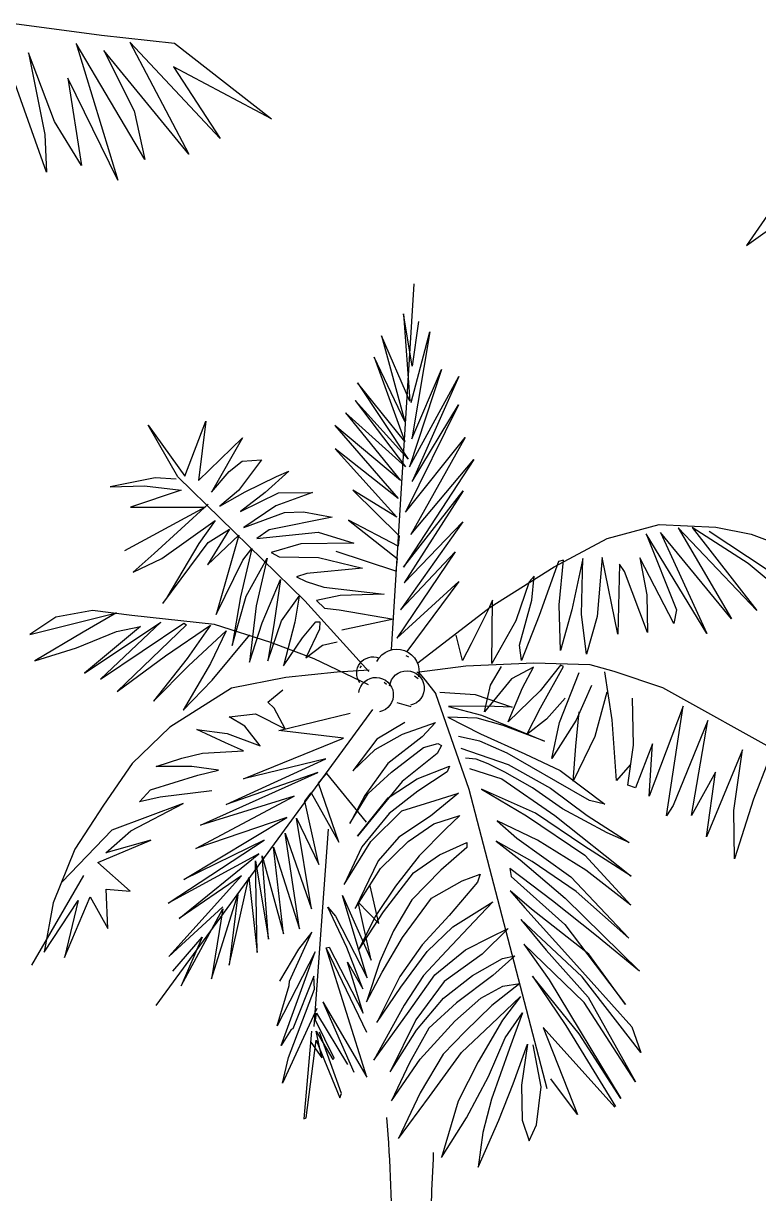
# Model space of a CAD drawing. Header units: millimetres. Extents: x 217.2 to 255.1, y 166.7 to 190.9.
# Drawn here: x 248.886 to 250.001, y 183.181 to 184.954 of the extents above; entities that cross this region are included whole.
import ezdxf

# ---------------------------------------------------------------- set-up
doc = ezdxf.new("R2010")
doc.units = ezdxf.units.MM
doc.layers.add('trees', color=104, linetype='Continuous')

msp = doc.modelspace()

# ---------------------------------------------------------------- linework, layer by layer
at = {"layer": 'trees', "color": 84, "true_color": 0x2aaf18}
for p, q in [((248.872, 184.9543), (249.0044, 184.9367)), ((248.921, 184.7291), (248.8484, 184.9327)), ((249.0044, 184.9367), (249.1152, 184.9244)), ((249.0474, 184.926), (249.1368, 184.7562)), ((249.1847, 184.7801), (249.0474, 184.926)), ((248.8941, 184.9098), (248.9189, 184.7858)), ((248.9334, 184.8055), (248.8941, 184.9098)), ((248.9663, 184.924), (249.0292, 184.7168)), ((249.0702, 184.7479), (248.9663, 184.924)), ((249.0083, 184.9134), (249.054, 184.8219)), ((249.1368, 184.7562), (249.0083, 184.9134)), ((249.1152, 184.9244), (249.2625, 184.8095)), ((249.1135, 184.8886), (249.1847, 184.7801)), ((249.2625, 184.8095), (249.1135, 184.8886)), ((248.9535, 184.8712), (248.9743, 184.7388)), ((249.0292, 184.7168), (248.9535, 184.8712)), ((249.054, 184.8219), (249.0702, 184.7479)), ((248.9743, 184.7388), (248.9334, 184.8055)), ((248.9189, 184.7858), (248.921, 184.7291)), ((249.9825, 184.6179), (250.1303, 184.7241)), ((250.0188, 184.6705), (249.9825, 184.6179)), ((249.4622, 184.514), (249.4721, 184.3818)), ((249.4756, 184.435), (249.4622, 184.514)), ((249.4851, 184.5025), (249.4756, 184.435)), ((249.4739, 184.3797), (249.5021, 184.4872)), ((249.5021, 184.4872), (249.4751, 184.3247)), ((249.4293, 184.4807), (249.4646, 184.3512)), ((249.4721, 184.3818), (249.4293, 184.4807)), ((249.4179, 184.4485), (249.4646, 184.321)), ((249.4646, 184.3512), (249.4179, 184.4485)), ((249.5198, 184.4299), (249.4713, 184.2824)), ((249.4751, 184.3247), (249.5198, 184.4299)), ((249.4713, 184.2824), (249.5464, 184.4193)), ((249.5464, 184.4193), (249.4756, 184.2604)), ((249.3928, 184.4098), (249.4694, 184.294)), ((249.4646, 184.321), (249.3928, 184.4098)), ((249.5459, 184.3764), (249.4653, 184.2135)), ((249.4756, 184.2604), (249.5459, 184.3764)), ((249.0752, 184.3456), (249.1311, 184.2682)), ((249.1205, 184.2673), (249.0752, 184.3456)), ((249.1311, 184.2682), (249.1626, 184.3515)), ((249.1626, 184.3515), (249.1518, 184.2617)), ((249.1518, 184.2617), (249.2181, 184.3262)), ((249.2181, 184.3262), (249.1714, 184.244)), ((249.198, 184.2752), (249.2176, 184.2912)), ((249.2472, 184.293), (249.2122, 184.2463)), ((249.2176, 184.2912), (249.2472, 184.293)), ((249.1714, 184.244), (249.198, 184.2752)), ((249.0861, 184.2656), (249.0178, 184.2519)), ((249.0178, 184.2519), (249.0697, 184.2536)), ((249.0697, 184.2536), (249.1255, 184.2471)), ((249.1177, 184.2639), (249.0861, 184.2656)), ((249.3127, 184.0795), (249.1205, 184.2673)), ((249.2223, 184.2447), (249.2698, 184.2679)), ((249.1255, 184.2471), (249.0487, 184.2214)), ((249.2122, 184.2463), (249.1839, 184.2226)), ((249.1839, 184.2226), (249.2223, 184.2447)), ((249.2528, 184.2435), (249.2151, 184.2148)), ((249.2151, 184.2148), (249.2729, 184.2431)), ((249.1617, 184.2211), (249.0397, 184.1551)), ((249.0487, 184.2214), (249.1617, 184.2211)), ((249.1664, 184.2259), (249.0846, 184.1511)), ((249.0962, 184.1435), (249.1771, 184.2012)), ((249.1771, 184.2012), (249.1522, 184.1664)), ((249.1985, 184.1881), (249.1655, 184.1338)), ((249.1664, 184.1679), (249.1985, 184.1881)), ((249.771, 184.174), (249.8498, 184.1948)), ((249.8498, 184.1948), (249.9358, 184.191)), ((249.8522, 184.183), (249.9222, 184.0301)), ((249.9598, 184.0523), (249.8522, 184.183)), ((249.8789, 184.1901), (249.9598, 184.0523)), ((249.998, 184.0645), (249.8789, 184.1901)), ((249.8999, 184.1907), (249.998, 184.0645)), ((249.9848, 184.1361), (249.8999, 184.1907)), ((249.9259, 184.1851), (250.0139, 184.1266)), ((249.9358, 184.191), (249.9894, 184.1806)), ((249.0978, 184.0754), (249.1664, 184.1679)), ((249.8305, 184.1807), (249.8764, 184.0656)), ((249.9222, 184.0301), (249.8305, 184.1807)), ((249.9894, 184.1806), (250.0355, 184.1633)), ((249.0846, 184.1511), (249.0525, 184.1228)), ((249.0525, 184.1228), (249.0962, 184.1435)), ((249.7634, 184.1448), (249.7562, 184.0554)), ((249.7874, 184.0288), (249.7634, 184.1448)), ((249.7897, 184.1351), (249.7874, 184.0288)), ((249.7976, 184.1237), (249.7897, 184.1351)), ((249.8206, 184.1445), (249.8314, 184.0885)), ((249.8724, 184.0451), (249.8206, 184.1445)), ((250.0244, 184.1033), (249.9848, 184.1361)), ((249.8324, 184.0315), (249.7976, 184.1237)), ((248.896, 184.0282), (249.0272, 184.0614)), ((248.9908, 184.0646), (248.9355, 184.0547)), ((249.0272, 184.0614), (248.9766, 184.032)), ((249.0504, 184.057), (248.9908, 184.0646)), ((249.176, 184.0433), (249.0504, 184.057)), ((248.9355, 184.0547), (248.896, 184.0282)), ((248.9787, 183.9697), (249.0948, 184.0471)), ((249.0638, 184.0406), (248.9787, 183.9697)), ((249.0948, 184.0471), (249.0032, 183.9608)), ((249.0032, 183.9608), (249.1296, 184.0453)), ((249.0274, 184.0328), (249.0638, 184.0406)), ((249.1335, 184.0429), (249.0283, 183.9421)), ((249.1017, 183.9962), (249.1697, 184.0425)), ((248.9766, 184.032), (248.9036, 183.9886)), ((248.9665, 184.008), (249.0274, 184.0328)), ((248.9036, 183.9886), (248.9665, 184.008)), ((249.0283, 183.9421), (249.1017, 183.9962)), ((249.8552, 183.9478), (250.0706, 183.8284)), ((249.0078, 183.7696), (248.9642, 183.703)), ((249.1282, 183.7721), (249.0203, 183.732)), ((249.0489, 183.7307), (249.1282, 183.7721)), ((249.0203, 183.732), (248.9449, 183.6537)), ((249.0111, 183.6973), (249.0489, 183.7307)), ((249.327, 183.4346), (249.3488, 183.7335)), ((248.9642, 183.703), (248.9314, 183.6216)), ((248.9989, 183.683), (249.0793, 183.7166)), ((249.0793, 183.7166), (249.0111, 183.6973)), ((249.1059, 183.6213), (249.2513, 183.7168)), ((249.243, 183.696), (249.1059, 183.6213)), ((249.1225, 183.5981), (249.243, 183.696)), ((249.0481, 183.6392), (248.9989, 183.683)), ((248.9771, 183.6631), (248.8985, 183.5274)), ((249.1065, 183.5403), (249.217, 183.6624)), ((249.217, 183.6624), (249.1225, 183.5981)), ((249.1983, 183.5274), (249.2278, 183.6599)), ((249.0117, 183.6424), (249.0481, 183.6392)), ((249.0142, 183.5828), (249.0117, 183.6424)), ((249.1713, 183.5064), (249.2114, 183.6345)), ((249.2114, 183.6345), (249.1983, 183.5274)), ((248.9176, 183.5471), (248.9693, 183.6252)), ((248.9314, 183.6216), (248.9176, 183.5471)), ((248.9486, 183.5389), (248.9873, 183.631)), ((248.9693, 183.6252), (248.9486, 183.5389)), ((248.9873, 183.631), (249.0142, 183.5828)), ((249.1883, 183.6155), (249.1065, 183.5403)), ((249.7552, 183.5719), (249.6885, 183.6248)), ((249.1256, 183.4961), (249.1887, 183.6128)), ((249.1887, 183.6128), (249.1713, 183.5064)), ((249.1126, 183.5182), (249.157, 183.5699)), ((249.157, 183.5699), (249.1256, 183.4961)), ((249.3287, 183.5476), (249.2707, 183.4353)), ((249.2771, 183.4057), (249.3287, 183.5476)), ((249.4066, 183.3574), (249.3454, 183.5535)), ((249.5817, 183.5438), (249.5239, 183.5026)), ((249.6447, 183.5591), (249.6832, 183.5051)), ((249.7364, 183.4707), (249.6447, 183.5591)), ((249.6787, 183.5502), (249.7425, 183.4789)), ((249.5668, 183.5115), (249.6127, 183.5375)), ((249.7163, 183.5371), (249.8084, 183.4337)), ((249.3267, 183.5108), (249.2948, 183.4307)), ((249.4712, 183.4574), (249.5098, 183.5126)), ((249.5228, 183.4775), (249.5668, 183.5115)), ((249.7286, 183.4233), (249.6579, 183.5104)), ((249.8223, 183.3947), (249.7331, 183.5098)), ((249.2707, 183.4353), (249.2889, 183.4964)), ((249.2883, 183.3875), (249.3273, 183.4911)), ((249.5798, 183.4772), (249.6132, 183.4955)), ((249.6832, 183.5051), (249.7918, 183.3253)), ((249.3402, 183.4719), (249.4066, 183.3574)), ((249.3402, 183.4719), (249.3871, 183.3654)), ((249.4822, 183.429), (249.5228, 183.4775)), ((249.5404, 183.4425), (249.5798, 183.4772)), ((249.7425, 183.4789), (249.8139, 183.3505)), ((249.3311, 183.4617), (249.2789, 183.3486)), ((249.3307, 183.4544), (249.3776, 183.3767)), ((249.4636, 183.4667), (249.4173, 183.3835)), ((249.4173, 183.3835), (249.4712, 183.4574)), ((249.5427, 183.4704), (249.5009, 183.4319)), ((249.5962, 183.4662), (249.5559, 183.4266)), ((249.8139, 183.3505), (249.7364, 183.4707)), ((249.3575, 183.3865), (249.329, 183.4438)), ((249.4811, 183.4443), (249.4421, 183.3658)), ((249.4879, 183.3849), (249.5404, 183.4425)), ((249.5502, 183.3951), (249.5955, 183.4375)), ((249.6124, 183.4438), (249.5758, 183.381)), ((249.2922, 183.4297), (249.2771, 183.4057)), ((249.2948, 183.4307), (249.2922, 183.4297)), ((249.3227, 183.4275), (249.3112, 183.2943)), ((249.33, 183.4271), (249.3552, 183.3842)), ((249.3388, 183.387), (249.33, 183.4271)), ((249.3686, 183.3328), (249.3349, 183.4258)), ((249.5009, 183.4319), (249.4713, 183.3791)), ((249.5559, 183.4266), (249.5227, 183.3926)), ((249.7828, 183.3119), (249.674, 183.4329)), ((249.674, 183.4329), (249.7263, 183.301)), ((249.7087, 183.4357), (249.7839, 183.313)), ((249.7918, 183.3253), (249.7286, 183.4233)), ((249.8084, 183.4337), (249.8223, 183.3947)), ((249.3147, 183.2961), (249.3298, 183.4137)), ((249.3217, 183.4104), (249.3388, 183.387)), ((249.3298, 183.4137), (249.366, 183.3265)), ((249.5915, 183.3588), (249.6166, 183.4172)), ((249.6233, 183.4009), (249.5958, 183.3241)), ((249.6285, 183.3473), (249.6504, 183.4077)), ((249.6504, 183.4077), (249.6412, 183.3455)), ((249.6711, 183.3429), (249.6589, 183.4068)), ((249.2789, 183.3486), (249.2883, 183.3875)), ((249.3552, 183.3842), (249.3575, 183.3865)), ((249.4444, 183.3217), (249.4879, 183.3849)), ((249.5227, 183.3926), (249.4879, 183.3336)), ((249.502, 183.3285), (249.5502, 183.3951)), ((249.4713, 183.3791), (249.4444, 183.3217)), ((249.5758, 183.381), (249.5452, 183.3211)), ((249.5577, 183.2962), (249.5915, 183.3588)), ((249.7263, 183.301), (249.6859, 183.3548)), ((249.366, 183.3265), (249.3686, 183.3328)), ((249.4879, 183.3336), (249.4549, 183.2647)), ((249.6068, 183.2925), (249.6285, 183.3473)), ((249.6412, 183.3455), (249.6425, 183.2923)), ((249.6638, 183.2853), (249.6711, 183.3429)), ((249.4549, 183.2647), (249.502, 183.3285)), ((249.5452, 183.3211), (249.5202, 183.2359)), ((249.5958, 183.3241), (249.5827, 183.2736)), ((249.3112, 183.2943), (249.3147, 183.2961)), ((249.5202, 183.2359), (249.5577, 183.2962)), ((249.5755, 183.2213), (249.6068, 183.2925)), ((249.6425, 183.2923), (249.6529, 183.261)), ((249.6529, 183.261), (249.6638, 183.2853)), ((249.5827, 183.2736), (249.5755, 183.2213))]:
    msp.add_line(p, q, dxfattribs=at)
at = {"layer": 'trees', "color": 99, "true_color": 0x1a511e}
for p, q in [((249.4782, 184.5599), (249.4437, 184.005)), ((249.5522, 184.1991), (249.4578, 184.0657)), ((249.5406, 184.1535), (249.4525, 184.0227)), ((249.4578, 184.0657), (249.5406, 184.1535)), ((249.4001, 184.129), (249.3157, 184.1206)), ((249.3416, 184.1002), (249.4329, 184.0896)), ((249.4525, 184.0227), (249.5465, 184.1085)), ((249.5465, 184.1085), (249.4676, 184.0024)), ((249.4097, 183.9725), (249.3127, 184.0795)), ((249.3664, 184.0872), (249.3305, 184.0801)), ((249.3305, 184.0801), (249.3429, 184.0681)), ((249.4329, 184.0896), (249.3664, 184.0872)), ((249.5963, 183.9846), (249.5974, 184.0803)), ((249.6382, 184.012), (249.6568, 184.0804)), ((249.3429, 184.0681), (249.3648, 184.0657)), ((249.3648, 184.0657), (249.4472, 184.0518)), ((249.4839, 183.9852), (249.5938, 184.0698)), ((249.5902, 184.0645), (249.5651, 184.0144)), ((249.6679, 184.0569), (249.6413, 183.9891)), ((249.3294, 184.0474), (249.3356, 184.0475)), ((249.3356, 184.0475), (249.335, 184.0364)), ((249.4472, 184.0518), (249.3687, 184.035)), ((249.6327, 184.0488), (249.5963, 183.9846)), ((249.335, 184.0364), (249.3142, 183.9932)), ((249.5518, 183.989), (249.5421, 184.0275)), ((249.3268, 183.9913), (249.2611, 184.0163)), ((249.3142, 183.9932), (249.3396, 184.0121)), ((249.3396, 184.0121), (249.3619, 184.017)), ((249.5651, 184.0144), (249.5518, 183.989)), ((249.6413, 183.9891), (249.6382, 184.012)), ((249.4094, 183.9522), (249.3268, 183.9913)), ((249.3621, 183.9711), (249.2841, 183.9634)), ((249.4102, 183.9742), (249.3621, 183.9711)), ((249.4824, 183.9715), (249.557, 183.9809)), ((249.4824, 183.9713), (249.4871, 183.9685)), ((249.4836, 183.9849), (249.4839, 183.9852)), ((249.4871, 183.9685), (249.4952, 183.9589)), ((249.557, 183.9809), (249.66, 183.9853)), ((249.5941, 183.9518), (249.6112, 183.9797)), ((249.6594, 183.9788), (249.6263, 183.9612)), ((249.4952, 183.9589), (249.5116, 183.9385)), ((249.6263, 183.9612), (249.5851, 183.9111)), ((249.5851, 183.9111), (249.5941, 183.9518)), ((249.5618, 183.7934), (249.5116, 183.9385)), ((249.5173, 183.9409), (249.571, 183.9372)), ((249.571, 183.9372), (249.6271, 183.9183)), ((249.6211, 183.896), (249.6427, 183.9475)), ((249.6698, 183.9429), (249.6211, 183.896)), ((249.283, 183.8855), (249.2664, 183.9168)), ((249.4738, 183.9189), (249.453, 183.9248)), ((249.5866, 183.9199), (249.5305, 183.9192)), ((249.5305, 183.9192), (249.5804, 183.9063)), ((249.6271, 183.9183), (249.5866, 183.9199)), ((249.0874, 183.4662), (249.416, 183.9146)), ((249.2379, 183.908), (249.283, 183.8855)), ((249.2736, 183.883), (249.3817, 183.9092)), ((249.5298, 183.9033), (249.5791, 183.8778)), ((249.5742, 183.9014), (249.5298, 183.9033)), ((249.6133, 183.8904), (249.5742, 183.9014)), ((249.5804, 183.9063), (249.6349, 183.884)), ((249.3714, 183.8712), (249.2736, 183.883)), ((249.4643, 183.895), (249.4219, 183.8697)), ((249.461, 183.8775), (249.5109, 183.8951)), ((249.5109, 183.8951), (249.4909, 183.8731)), ((249.6761, 183.8667), (249.6133, 183.8904)), ((249.2199, 183.8098), (249.3714, 183.8712)), ((249.4219, 183.8697), (249.3855, 183.8217)), ((249.4193, 183.8539), (249.461, 183.8775)), ((249.4909, 183.8731), (249.4388, 183.833)), ((249.4928, 183.8569), (249.5143, 183.8632)), ((249.5143, 183.8632), (249.5198, 183.8603)), ((249.5779, 183.8669), (249.5457, 183.8737)), ((249.6195, 183.8487), (249.5779, 183.8669)), ((249.5791, 183.8778), (249.6465, 183.8475)), ((249.3855, 183.8217), (249.4193, 183.8539)), ((249.4441, 183.8199), (249.4928, 183.8569)), ((249.5134, 183.8482), (249.4604, 183.8056)), ((249.5198, 183.8603), (249.5134, 183.8482)), ((249.5491, 183.8561), (249.6209, 183.8314)), ((249.1937, 183.7707), (249.3446, 183.8399)), ((249.3446, 183.8399), (249.2199, 183.8098)), ((249.4388, 183.833), (249.4036, 183.7844)), ((249.4831, 183.8095), (249.5322, 183.8288)), ((249.5322, 183.8288), (249.5285, 183.8201)), ((249.5725, 183.8395), (249.5562, 183.841)), ((249.591, 183.8323), (249.5725, 183.8395)), ((249.616, 183.8199), (249.591, 183.8323)), ((249.1549, 183.7395), (249.3327, 183.819)), ((249.3327, 183.819), (249.1937, 183.7707)), ((249.3337, 183.8031), (249.3455, 183.8179)), ((249.3455, 183.8179), (249.406, 183.7442)), ((249.4089, 183.7876), (249.4441, 183.8199)), ((249.4392, 183.7808), (249.4831, 183.8095)), ((249.5285, 183.8201), (249.484, 183.7911)), ((249.5625, 183.8254), (249.6117, 183.8096)), ((249.3643, 183.7139), (249.3337, 183.8031)), ((249.4604, 183.8056), (249.3926, 183.723)), ((249.484, 183.7911), (249.4408, 183.7572)), ((249.6801, 183.3399), (249.5618, 183.7934)), ((249.5809, 183.794), (249.6487, 183.7534)), ((249.6627, 183.7577), (249.5809, 183.794)), ((249.3811, 183.7419), (249.4089, 183.7876)), ((249.4036, 183.7844), (249.3811, 183.7419)), ((249.3926, 183.723), (249.4392, 183.7808)), ((249.4601, 183.7613), (249.5102, 183.7766)), ((249.546, 183.7879), (249.5032, 183.7533)), ((249.5102, 183.7766), (249.546, 183.7879)), ((249.4127, 183.7145), (249.4601, 183.7613)), ((249.5032, 183.7533), (249.4555, 183.7214)), ((249.4695, 183.7149), (249.5085, 183.7417)), ((249.5085, 183.7417), (249.5479, 183.754)), ((249.5479, 183.754), (249.5259, 183.7336)), ((249.5259, 183.7336), (249.486, 183.6932))]:
    msp.add_line(p, q, dxfattribs=at)
at = {"layer": 'trees', "color": 97, "true_color": 0x279b30}
for p, q in [((249.389, 184.383), (249.4653, 184.2822)), ((249.4694, 184.294), (249.389, 184.383)), ((249.3744, 184.3643), (249.458, 184.2618)), ((249.4653, 184.2822), (249.3744, 184.3643)), ((249.4653, 184.2135), (249.5561, 184.327)), ((249.5561, 184.327), (249.4734, 184.1797)), ((249.5689, 184.2934), (249.4622, 184.1305)), ((249.4734, 184.1797), (249.5689, 184.2934)), ((249.2203, 184.1903), (249.2818, 184.213)), ((249.2403, 184.1738), (249.3332, 184.1833)), ((249.1522, 184.1664), (249.1037, 184.0843)), ((249.1655, 184.1338), (249.2127, 184.1787)), ((249.2127, 184.1787), (249.1783, 184.0584)), ((249.3871, 184.1668), (249.3069, 184.1655)), ((249.6982, 184.0731), (249.7052, 184.141)), ((249.2392, 184.0719), (249.229, 183.9866)), ((249.7002, 184.0042), (249.6982, 184.0731)), ((249.1697, 184.0425), (249.1343, 183.9921)), ((249.2567, 183.9884), (249.2775, 184.049)), ((249.1936, 184.0338), (249.1696, 183.9846)), ((249.1696, 183.9846), (249.1282, 183.9136)), ((249.1282, 183.9136), (249.1724, 183.9592)), ((249.6493, 183.8766), (249.6703, 183.917)), ((249.7075, 183.9317), (249.6793, 183.8998)), ((249.8613, 183.7538), (249.8866, 183.9198)), ((249.7235, 183.8589), (249.7286, 183.9114)), ((249.7854, 183.8073), (249.7787, 183.899)), ((249.1081, 183.8878), (249.0511, 183.8328)), ((249.1262, 183.8409), (249.1577, 183.8487)), ((249.1577, 183.8487), (249.2199, 183.8522)), ((249.0877, 183.8282), (249.1262, 183.8409)), ((249.1417, 183.8284), (249.0877, 183.8282)), ((249.079, 183.7928), (249.1504, 183.8153)), ((249.1475, 183.7042), (249.2967, 183.7836)), ((249.2967, 183.7836), (249.1549, 183.7395)), ((249.1295, 183.6571), (249.2853, 183.7508)), ((249.3231, 183.6124), (249.3003, 183.7499)), ((249.2832, 183.7275), (249.3231, 183.6124)), ((249.2803, 183.5748), (249.2653, 183.7062)), ((249.7389, 183.671), (249.6657, 183.7166)), ((249.2482, 183.6929), (249.2803, 183.5748)), ((249.4777, 183.667), (249.5168, 183.6943)), ((249.7371, 183.6941), (249.807, 183.6182)), ((249.5192, 183.6711), (249.4748, 183.6264)), ((249.807, 183.6182), (249.7389, 183.671)), ((249.5047, 183.6287), (249.5515, 183.6549)), ((249.7159, 183.6612), (249.8042, 183.5681)), ((249.8042, 183.5681), (249.7241, 183.6389)), ((249.4132, 183.5351), (249.3935, 183.623)), ((249.5371, 183.5854), (249.5976, 183.6234)), ((249.7077, 183.6289), (249.8203, 183.5182)), ((249.5315, 183.6026), (249.4907, 183.5583)), ((249.7434, 183.5438), (249.6562, 183.6122)), ((249.5694, 183.5934), (249.5278, 183.5489)), ((249.5944, 183.5695), (249.6209, 183.5826)), ((249.707, 183.5887), (249.7991, 183.4678)), ((249.2897, 183.5028), (249.3237, 183.5775)), ((249.8203, 183.5182), (249.7552, 183.5719)), ((249.3034, 183.5515), (249.2742, 183.5032)), ((249.4007, 183.4912), (249.3766, 183.5539)), ((249.4569, 183.51), (249.4222, 183.4402)), ((249.4927, 183.5117), (249.4636, 183.4667)), ((249.4222, 183.4402), (249.4582, 183.4938))]:
    msp.add_line(p, q, dxfattribs=at)
at = {"layer": 'trees', "color": 97, "true_color": 0x25742c}
for p, q in [((249.3581, 184.3448), (249.4545, 184.2342)), ((249.458, 184.2618), (249.3581, 184.3448)), ((249.3587, 184.3095), (249.4522, 184.2061)), ((249.4545, 184.2342), (249.3587, 184.3095)), ((249.2885, 184.2757), (249.2528, 184.2435)), ((249.2698, 184.2679), (249.2885, 184.2757)), ((249.3243, 184.2437), (249.2691, 184.2232)), ((249.2729, 184.2431), (249.3243, 184.2437)), ((249.3857, 184.2469), (249.4556, 184.1777)), ((249.4522, 184.2061), (249.3857, 184.2469)), ((249.4622, 184.1305), (249.5531, 184.2461)), ((249.5531, 184.2461), (249.4634, 184.1064)), ((249.2691, 184.2232), (249.2203, 184.1903)), ((249.3544, 184.2062), (249.2587, 184.1871)), ((249.2818, 184.213), (249.3106, 184.2144)), ((249.3106, 184.2144), (249.3544, 184.2062)), ((249.4544, 184.162), (249.3789, 184.2018)), ((249.3789, 184.2018), (249.4527, 184.1433)), ((249.4634, 184.1064), (249.5522, 184.1991)), ((249.2587, 184.1871), (249.2403, 184.1738)), ((249.3332, 184.1833), (249.3871, 184.1668)), ((249.3069, 184.1655), (249.2618, 184.1527)), ((249.4556, 184.1777), (249.4544, 184.162)), ((249.6909, 184.1308), (249.771, 184.174)), ((249.2327, 184.1589), (249.2152, 184.0854)), ((249.2191, 184.1409), (249.2327, 184.1589)), ((249.2618, 184.1527), (249.2739, 184.1462)), ((249.2739, 184.1462), (249.3334, 184.1449)), ((249.4508, 184.1245), (249.3601, 184.1539)), ((249.1783, 184.0584), (249.2191, 184.1409)), ((249.2238, 184.0864), (249.2559, 184.1438)), ((249.2559, 184.1438), (249.2392, 184.0719)), ((249.3334, 184.1449), (249.4001, 184.129)), ((249.4527, 184.1433), (249.4508, 184.1245)), ((249.5938, 184.0698), (249.6909, 184.1308)), ((249.6975, 184.1388), (249.6679, 184.0569)), ((249.7052, 184.141), (249.6975, 184.1388)), ((249.7345, 184.1435), (249.7174, 184.0657)), ((249.732, 184.0588), (249.7345, 184.1435)), ((249.248, 184.046), (249.2761, 184.1116)), ((249.2761, 184.1116), (249.2663, 184.0464)), ((249.3157, 184.1206), (249.3002, 184.1157)), ((249.3002, 184.1157), (249.3148, 184.1088)), ((249.6606, 184.1166), (249.6531, 184.1082)), ((249.6568, 184.0804), (249.6606, 184.1166)), ((249.3148, 184.1088), (249.3416, 184.1002)), ((249.6531, 184.1082), (249.6327, 184.0488)), ((249.2026, 184.0118), (249.2238, 184.0864)), ((249.2152, 184.0854), (249.2026, 184.0118)), ((249.2775, 184.049), (249.304, 184.0864)), ((249.304, 184.0864), (249.2978, 184.0472)), ((249.5974, 184.0803), (249.5902, 184.0645)), ((249.8314, 184.0885), (249.8324, 184.0315)), ((249.7174, 184.0657), (249.7002, 184.0042)), ((249.7396, 183.9985), (249.732, 184.0588)), ((249.8764, 184.0656), (249.8724, 184.0451)), ((249.1296, 184.0453), (249.1335, 184.0429)), ((249.2611, 184.0163), (249.176, 184.0433)), ((249.229, 183.9866), (249.248, 184.046)), ((249.2663, 184.0464), (249.2567, 183.9884)), ((249.2978, 184.0472), (249.2807, 183.981)), ((249.3094, 184.0235), (249.3294, 184.0474)), ((249.7562, 184.0554), (249.7396, 183.9985)), ((249.1363, 183.9811), (249.1936, 184.0338)), ((249.1724, 183.9592), (249.2295, 184.0276)), ((249.2807, 183.981), (249.3094, 184.0235)), ((249.1343, 183.9921), (249.0834, 183.9271)), ((249.0834, 183.9271), (249.1363, 183.9811)), ((249.6427, 183.9475), (249.6594, 183.9788)), ((249.66, 183.9853), (249.7451, 183.9827)), ((249.7003, 183.9819), (249.6698, 183.9429)), ((249.6703, 183.917), (249.7049, 183.9799)), ((249.6988, 183.8949), (249.7287, 183.9707)), ((249.7049, 183.9799), (249.7003, 183.9819)), ((249.7451, 183.9827), (249.7814, 183.9728)), ((249.7787, 183.899), (249.7675, 183.9719)), ((249.7814, 183.9728), (249.8552, 183.9478)), ((249.2841, 183.9634), (249.2017, 183.9469)), ((249.7475, 183.9512), (249.724, 183.8985)), ((249.2017, 183.9469), (249.1081, 183.8878)), ((249.2567, 183.9257), (249.2794, 183.9444)), ((249.7707, 183.9409), (249.7526, 183.8736)), ((249.2664, 183.9168), (249.2567, 183.9257)), ((249.8111, 183.8606), (249.8095, 183.9319)), ((249.8866, 183.9198), (249.8346, 183.7833)), ((249.1983, 183.9036), (249.2379, 183.908)), ((249.2221, 183.8896), (249.1983, 183.9036)), ((249.6793, 183.8998), (249.6493, 183.8766)), ((249.724, 183.8985), (249.6874, 183.8404)), ((249.924, 183.898), (249.8713, 183.7693)), ((249.8992, 183.7541), (249.924, 183.898)), ((249.1491, 183.8846), (249.1949, 183.8781)), ((249.1926, 183.8642), (249.1491, 183.8846)), ((249.2451, 183.8597), (249.2221, 183.8896)), ((249.6349, 183.884), (249.6761, 183.8667)), ((249.6874, 183.8404), (249.6988, 183.8949)), ((249.2199, 183.8522), (249.1926, 183.8642)), ((249.1949, 183.8781), (249.2451, 183.8597)), ((249.7526, 183.8736), (249.7194, 183.8061)), ((249.8397, 183.8626), (249.8143, 183.7959)), ((249.8346, 183.7833), (249.8397, 183.8626)), ((249.6933, 183.8063), (249.6195, 183.8487)), ((249.6465, 183.8475), (249.7001, 183.8223)), ((249.7194, 183.8061), (249.7235, 183.8589)), ((249.8026, 183.8001), (249.8111, 183.8606)), ((249.9761, 183.8538), (249.9219, 183.7216)), ((249.963, 183.7617), (249.9761, 183.8538)), ((249.0511, 183.8328), (249.0078, 183.7696)), ((249.1819, 183.8229), (249.1417, 183.8284)), ((249.6209, 183.8314), (249.6853, 183.7954)), ((249.8061, 183.8309), (249.7854, 183.8073)), ((250.0157, 183.8372), (249.9931, 183.7787)), ((249.1504, 183.8153), (249.1819, 183.8229)), ((249.6117, 183.8096), (249.6917, 183.7542)), ((249.658, 183.7961), (249.616, 183.8199)), ((249.7001, 183.8223), (249.7675, 183.7711)), ((249.9356, 183.8196), (249.8992, 183.7541)), ((249.9219, 183.7216), (249.9356, 183.8196)), ((249.062, 183.7749), (249.079, 183.7928)), ((249.172, 183.7914), (249.0933, 183.782)), ((249.7032, 183.7644), (249.658, 183.7961)), ((249.6853, 183.7954), (249.7407, 183.754)), ((249.7443, 183.7768), (249.6933, 183.8063)), ((249.8143, 183.7959), (249.8026, 183.8001)), ((249.0933, 183.782), (249.062, 183.7749)), ((249.3127, 183.7757), (249.3222, 183.7882)), ((249.3342, 183.6797), (249.3127, 183.7757)), ((249.3222, 183.7882), (249.3643, 183.7139)), ((249.7675, 183.7711), (249.7443, 183.7768)), ((249.9931, 183.7787), (249.964, 183.6885)), ((249.4408, 183.7572), (249.3992, 183.7067)), ((249.7357, 183.7082), (249.6627, 183.7577)), ((249.7709, 183.7279), (249.7032, 183.7644)), ((249.8713, 183.7693), (249.8613, 183.7538)), ((249.964, 183.6885), (249.963, 183.7617)), ((249.2853, 183.7508), (249.1475, 183.7042)), ((249.3003, 183.7499), (249.3342, 183.6797)), ((249.6045, 183.7458), (249.6341, 183.7199)), ((249.6657, 183.7166), (249.6045, 183.7458)), ((249.6487, 183.7534), (249.7371, 183.6941)), ((249.6917, 183.7542), (249.8073, 183.6619)), ((249.7407, 183.754), (249.8043, 183.713)), ((249.3046, 183.5824), (249.2832, 183.7275)), ((249.4555, 183.7214), (249.4242, 183.6855)), ((249.6341, 183.7199), (249.7159, 183.6612)), ((249.8043, 183.713), (249.7709, 183.7279)), ((249.2513, 183.7168), (249.1295, 183.6571)), ((249.2653, 183.7062), (249.3046, 183.5824)), ((249.3724, 183.6493), (249.4127, 183.7145)), ((249.3992, 183.7067), (249.3724, 183.6493)), ((249.4274, 183.6739), (249.4695, 183.7149)), ((249.5168, 183.6943), (249.5585, 183.7132)), ((249.5586, 183.7058), (249.5192, 183.6711)), ((249.5585, 183.7132), (249.5586, 183.7058)), ((249.6031, 183.7154), (249.6391, 183.6868)), ((249.6575, 183.6844), (249.6031, 183.7154)), ((249.8073, 183.6619), (249.7357, 183.7082)), ((249.2383, 183.6853), (249.2579, 183.5669)), ((249.2404, 183.5464), (249.2383, 183.6853)), ((249.2579, 183.5669), (249.2482, 183.6929)), ((249.4242, 183.6855), (249.389, 183.6132)), ((249.486, 183.6932), (249.4503, 183.6468)), ((249.6391, 183.6868), (249.7077, 183.6289)), ((249.7241, 183.6389), (249.6575, 183.6844)), ((249.389, 183.6132), (249.4274, 183.6739)), ((249.4321, 183.608), (249.4777, 183.667)), ((249.6234, 183.6738), (249.6257, 183.6614)), ((249.6885, 183.6248), (249.6234, 183.6738)), ((249.2278, 183.6599), (249.2404, 183.5464)), ((249.5744, 183.6533), (249.5315, 183.6026)), ((249.5515, 183.6549), (249.5787, 183.665)), ((249.5787, 183.665), (249.5744, 183.6533)), ((249.6257, 183.6614), (249.707, 183.5887)), ((249.3699, 183.6329), (249.4132, 183.5351)), ((249.4071, 183.5079), (249.3699, 183.6329)), ((249.4248, 183.5903), (249.4119, 183.6476)), ((249.4503, 183.6468), (249.4197, 183.6011)), ((249.6239, 183.6398), (249.6463, 183.6142)), ((249.6562, 183.6122), (249.6239, 183.6398)), ((249.3477, 183.6153), (249.3594, 183.6015)), ((249.3766, 183.5539), (249.3477, 183.6153)), ((249.3935, 183.623), (249.4248, 183.5903)), ((249.4748, 183.6264), (249.4475, 183.5792)), ((249.4607, 183.569), (249.5047, 183.6287)), ((249.5976, 183.6234), (249.5694, 183.5934)), ((249.6463, 183.6142), (249.7163, 183.5371)), ((249.3594, 183.6015), (249.4071, 183.5079)), ((249.3941, 183.5498), (249.4321, 183.608)), ((249.4197, 183.6011), (249.3941, 183.5498)), ((249.6402, 183.5966), (249.6787, 183.5502)), ((249.7331, 183.5098), (249.6402, 183.5966)), ((249.4475, 183.5792), (249.4266, 183.5327)), ((249.4984, 183.5478), (249.5371, 183.5854)), ((249.6209, 183.5826), (249.5817, 183.5438)), ((249.3237, 183.5775), (249.3034, 183.5515)), ((249.43, 183.5165), (249.4607, 183.569)), ((249.5566, 183.5503), (249.5944, 183.5695)), ((249.3454, 183.5535), (249.3498, 183.5544)), ((249.4067, 183.4253), (249.3454, 183.5535)), ((249.3498, 183.5544), (249.4014, 183.4545)), ((249.4907, 183.5583), (249.4569, 183.51)), ((249.4582, 183.4938), (249.4984, 183.5478)), ((249.5278, 183.5489), (249.4927, 183.5117)), ((249.5098, 183.5126), (249.5566, 183.5503)), ((249.7991, 183.4678), (249.7434, 183.5438)), ((249.3774, 183.532), (249.4007, 183.4912)), ((249.4014, 183.4545), (249.3774, 183.532)), ((249.4266, 183.5327), (249.4064, 183.4717)), ((249.631, 183.5412), (249.5977, 183.5114)), ((249.6127, 183.5375), (249.631, 183.5412)), ((249.3273, 183.4911), (249.3267, 183.5108)), ((249.4064, 183.4717), (249.43, 183.5165)), ((249.5977, 183.5114), (249.5427, 183.4704)), ((249.6579, 183.5104), (249.7087, 183.4357)), ((249.2889, 183.4964), (249.2897, 183.5028)), ((249.5239, 183.5026), (249.4811, 183.4443)), ((249.6386, 183.4996), (249.5962, 183.4662)), ((249.6132, 183.4955), (249.6386, 183.4996)), ((249.5955, 183.4375), (249.6396, 183.4796)), ((249.6396, 183.4796), (249.6124, 183.4438)), ((249.329, 183.4438), (249.3307, 183.4544)), ((249.6166, 183.4172), (249.6429, 183.4553)), ((249.6429, 183.4553), (249.6233, 183.4009)), ((249.4421, 183.3658), (249.4822, 183.429))]:
    msp.add_line(p, q, dxfattribs=at)
at = {"layer": 'trees', "color": 49, "true_color": 0x594322}
for p, q in [((249.4703, 183.994), (249.4663, 183.9959)), ((249.3982, 183.9807), (249.3964, 183.9777)), ((249.4364, 183.9525), (249.4331, 183.9556)), ((249.4848, 183.9611), (249.479, 183.9652))]:
    msp.add_line(p, q, dxfattribs=at)
at = {"layer": 'trees', "color": 49, "true_color": 0x594322, "extrusion": (0, 0, -1)}
msp.add_ellipse((249.4523, 183.9722), major_axis=(0.031, 0.0135), ratio=1, start_param=4.018566, end_param=6.936575, dxfattribs=at)
at = {"layer": 'trees', "color": 47, "true_color": 0x8d6a35, "extrusion": (0, 0, -1)}
for centre, major_axis, start_param, end_param in [((249.4163, 183.9696), (-0.0099, 0.0228), 4.492513, 7.066924), ((249.4675, 183.947), (-0.0105, 0.0242), 5.255524, 9.628327), ((249.4207, 183.937), (-0.0105, 0.0242), 5.255524, 9.628327)]:
    msp.add_ellipse(centre, major_axis=major_axis, ratio=1, start_param=start_param, end_param=end_param, dxfattribs=at)
at = {"layer": 'trees', "color": 42, "true_color": 0xd28328, "extrusion": (0, 0, -1)}
for centre, major_axis, start_param, end_param in [((247.1345, 183.1081), (-0.9221, 2.1179), 1.899736, 1.988984), ((246.0853, 183.3561), (3.1394, 1.3668), 0.44357, 0.488291)]:
    msp.add_ellipse(centre, major_axis=major_axis, ratio=1, start_param=start_param, end_param=end_param, dxfattribs=at)

doc.saveas('drawing.dxf')
